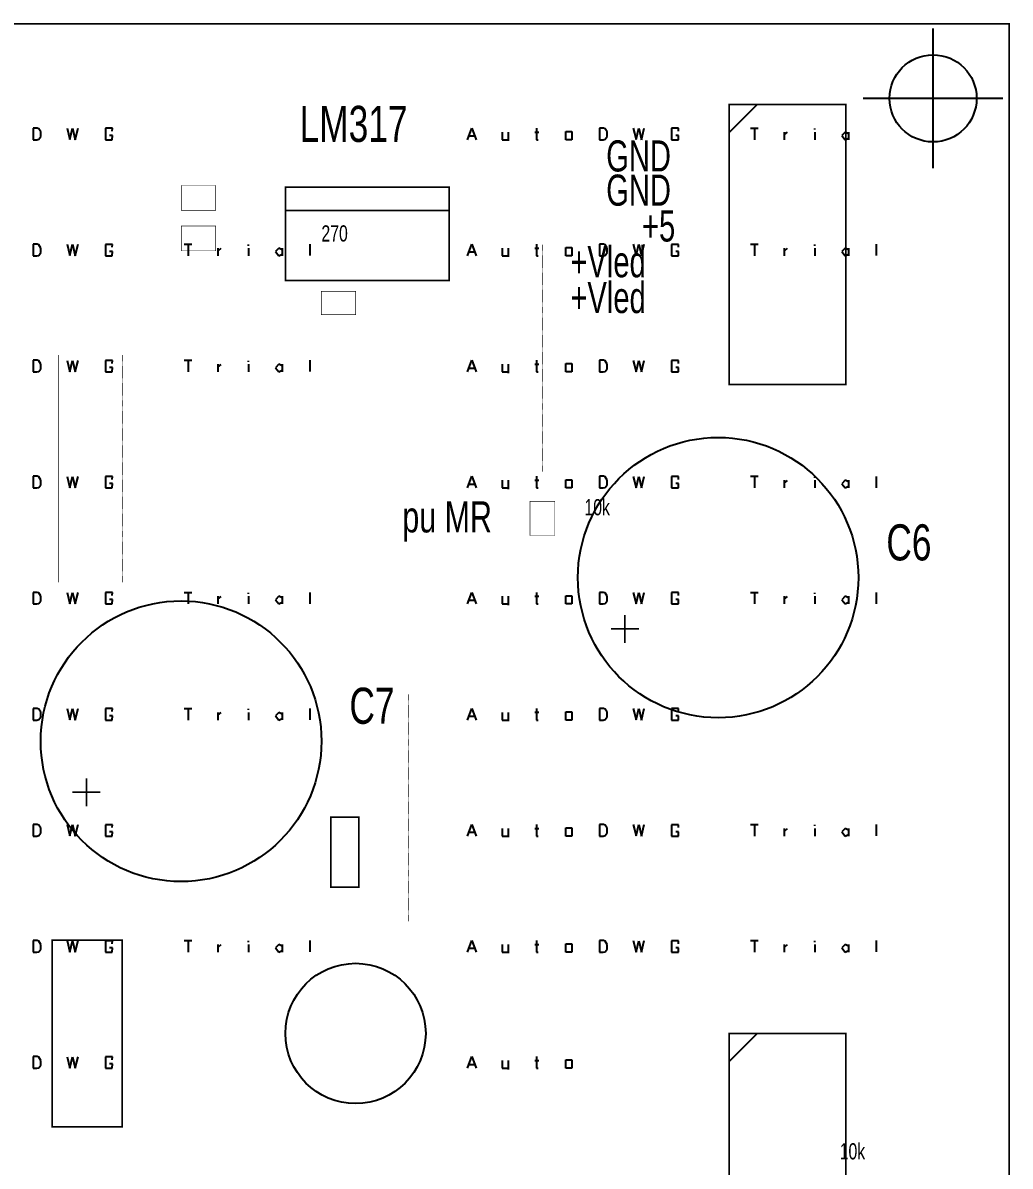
# Model space of a CAD drawing. Extents: x 108 to 261, y 58 to 185.
# Drawn here: x 206.8 to 260.6, y 122.3 to 184.6 of the extents above; entities that cross this region are included whole.
import ezdxf

# ---------------------------------------------------------------- set-up
doc = ezdxf.new("R2010")
doc.units = 0
doc.header["$MEASUREMENT"] = 0
doc.linetypes.add('atContinuous2', pattern=[0])
for name, color, linetype in [('at_Entity', 7, 'Continuous'), ('at_Rect', 7, 'Continuous'), ('at_Solid', 7, 'Continuous'), ('at_Text', 7, 'Continuous')]:
    doc.layers.add(name, color=color, linetype=linetype)
doc.styles.add('Style1', font='arial.ttf', dxfattribs={"height": 0.2})
doc.styles.add('Style2', font='', dxfattribs={"height": 0.2})
doc.styles.get('Style2').set_extended_font_data('Bank Gothic  Md  B T')

msp = doc.modelspace()

# ---------------------------------------------------------------- linework, layer by layer
at = {"color": 28, "true_color": 0x0a0a0a}
for p, q in [((231.016, 178.2), (231.257, 178.832)), ((231.257, 178.832), (231.498, 178.2)), ((234.776, 178.832), (234.776, 178.2)), ((238.209, 178.832), (238.207, 178.2)), ((238.416, 178.834), (238.209, 178.832)), ((238.51, 178.8), (238.416, 178.834)), ((238.621, 178.623), (238.51, 178.8)), ((240.047, 178.829), (240.197, 178.208)), ((240.197, 178.208), (240.347, 178.825)), ((240.347, 178.825), (240.497, 178.201)), ((240.497, 178.201), (240.646, 178.829)), ((242.515, 178.823), (242.134, 178.823)), ((242.134, 178.823), (242.134, 178.2)), ((242.511, 178.663), (242.515, 178.823)), ((231.104, 178.41), (231.406, 178.41)), ((232.912, 178.618), (232.912, 178.2)), ((232.912, 178.2), (233.243, 178.2)), ((233.243, 178.618), (233.243, 178.137)), ((234.684, 178.621), (234.898, 178.621)), ((234.776, 178.2), (234.875, 178.2)), ((236.37, 178.649), (236.696, 178.649)), ((236.37, 178.2), (236.37, 178.649)), ((236.696, 178.2), (236.37, 178.2)), ((236.696, 178.649), (236.696, 178.2)), ((238.207, 178.2), (238.411, 178.2)), ((238.411, 178.2), (238.508, 178.226)), ((238.508, 178.226), (238.617, 178.372)), ((238.617, 178.372), (238.621, 178.623)), ((242.134, 178.2), (242.511, 178.2)), ((242.515, 178.437), (242.363, 178.437)), ((242.511, 178.2), (242.515, 178.437)), ((207.382, 172.512), (207.38, 171.88)), ((207.589, 172.514), (207.382, 172.512)), ((207.683, 172.48), (207.589, 172.514)), ((207.794, 172.303), (207.683, 172.48)), ((209.22, 172.509), (209.37, 171.888)), ((209.37, 171.888), (209.52, 172.505)), ((209.52, 172.505), (209.67, 171.881)), ((209.67, 171.881), (209.82, 172.509)), ((211.688, 172.502), (211.307, 172.502)), ((211.307, 172.502), (211.307, 171.88)), ((211.684, 172.343), (211.688, 172.502)), ((207.38, 171.88), (207.584, 171.88)), ((207.584, 171.88), (207.681, 171.905)), ((207.681, 171.905), (207.79, 172.052)), ((207.79, 172.052), (207.794, 172.303)), ((211.307, 171.88), (211.684, 171.88)), ((211.688, 172.117), (211.537, 172.117)), ((211.684, 171.88), (211.688, 172.117)), ((231.016, 159.24), (231.257, 159.872)), ((231.104, 159.45), (231.406, 159.45)), ((231.257, 159.872), (231.498, 159.24)), ((232.912, 159.657), (232.912, 159.24)), ((233.243, 159.657), (233.243, 159.177)), ((234.684, 159.66), (234.898, 159.66)), ((234.776, 159.872), (234.776, 159.24)), ((236.37, 159.688), (236.696, 159.688)), ((236.37, 159.24), (236.37, 159.688)), ((236.696, 159.688), (236.696, 159.24)), ((238.209, 159.872), (238.207, 159.24)), ((238.416, 159.874), (238.209, 159.872)), ((238.51, 159.839), (238.416, 159.874)), ((238.508, 159.265), (238.617, 159.411)), ((238.621, 159.663), (238.51, 159.839)), ((238.617, 159.411), (238.621, 159.663)), ((240.047, 159.868), (240.197, 159.248)), ((240.197, 159.248), (240.347, 159.865)), ((240.347, 159.865), (240.497, 159.241)), ((240.497, 159.241), (240.646, 159.868)), ((242.515, 159.862), (242.134, 159.862)), ((242.134, 159.862), (242.134, 159.24)), ((242.515, 159.477), (242.363, 159.477)), ((242.511, 159.702), (242.515, 159.862)), ((242.511, 159.24), (242.515, 159.477)), ((232.912, 159.24), (233.243, 159.24)), ((234.776, 159.24), (234.875, 159.24)), ((236.696, 159.24), (236.37, 159.24)), ((238.207, 159.24), (238.411, 159.24)), ((238.411, 159.24), (238.508, 159.265)), ((242.134, 159.24), (242.511, 159.24)), ((207.382, 153.551), (207.38, 152.92)), ((207.589, 153.554), (207.382, 153.551)), ((207.683, 153.519), (207.589, 153.554)), ((207.794, 153.343), (207.683, 153.519)), ((207.79, 153.091), (207.794, 153.343)), ((209.22, 153.548), (209.37, 152.928)), ((209.37, 152.928), (209.52, 153.545)), ((209.52, 153.545), (209.67, 152.92)), ((209.67, 152.92), (209.82, 153.548)), ((211.688, 153.542), (211.307, 153.542)), ((211.307, 153.542), (211.307, 152.92)), ((211.688, 153.157), (211.537, 153.157)), ((211.684, 153.382), (211.688, 153.542)), ((211.684, 152.92), (211.688, 153.157)), ((207.38, 152.92), (207.584, 152.92)), ((207.584, 152.92), (207.681, 152.945)), ((207.681, 152.945), (207.79, 153.091)), ((211.307, 152.92), (211.684, 152.92)), ((231.016, 140.279), (231.257, 140.911)), ((231.257, 140.911), (231.498, 140.279)), ((234.776, 140.911), (234.776, 140.279)), ((236.37, 140.728), (236.696, 140.728)), ((236.37, 140.279), (236.37, 140.728)), ((236.696, 140.728), (236.696, 140.279)), ((238.209, 140.911), (238.207, 140.279)), ((238.416, 140.914), (238.209, 140.911)), ((238.51, 140.879), (238.416, 140.914)), ((238.621, 140.703), (238.51, 140.879)), ((238.617, 140.451), (238.621, 140.703)), ((240.047, 140.908), (240.197, 140.287)), ((240.197, 140.287), (240.347, 140.904)), ((240.347, 140.904), (240.497, 140.28)), ((240.497, 140.28), (240.646, 140.908)), ((242.515, 140.902), (242.134, 140.902)), ((242.134, 140.902), (242.134, 140.279)), ((242.511, 140.742), (242.515, 140.902)), ((231.104, 140.49), (231.406, 140.49)), ((232.912, 140.697), (232.912, 140.279)), ((232.912, 140.279), (233.243, 140.279)), ((233.243, 140.697), (233.243, 140.216)), ((234.684, 140.7), (234.898, 140.7)), ((234.776, 140.279), (234.875, 140.279)), ((236.696, 140.279), (236.37, 140.279)), ((238.207, 140.279), (238.411, 140.279)), ((238.411, 140.279), (238.508, 140.305)), ((238.508, 140.305), (238.617, 140.451)), ((242.134, 140.279), (242.511, 140.279)), ((242.515, 140.516), (242.363, 140.516)), ((242.511, 140.279), (242.515, 140.516)), ((207.382, 134.591), (207.38, 133.959)), ((207.589, 134.593), (207.382, 134.591)), ((207.683, 134.559), (207.589, 134.593)), ((207.794, 134.383), (207.683, 134.559)), ((209.22, 134.588), (209.37, 133.967)), ((209.37, 133.967), (209.52, 134.584)), ((209.52, 134.584), (209.67, 133.96)), ((209.67, 133.96), (209.82, 134.588)), ((211.688, 134.582), (211.307, 134.582)), ((211.307, 134.582), (211.307, 133.959)), ((211.684, 134.422), (211.688, 134.582)), ((207.38, 133.959), (207.584, 133.959)), ((207.584, 133.959), (207.681, 133.985)), ((207.681, 133.985), (207.79, 134.131)), ((207.79, 134.131), (207.794, 134.383)), ((211.307, 133.959), (211.684, 133.959)), ((211.688, 134.196), (211.537, 134.196)), ((211.684, 133.959), (211.688, 134.196))]:
    msp.add_line(p, q, dxfattribs=at)
at = {"layer": 'at_Entity', "color": 28, "true_color": 0x0d0d0d}
for p, q in [((246.432, 172.512), (246.85, 172.512)), ((246.64, 172.512), (246.64, 171.88)), ((249.922, 172.432), (249.922, 172.488)), ((253.263, 172.509), (253.261, 171.893)), ((248.264, 172.297), (248.264, 171.88)), ((248.268, 172.157), (248.446, 172.29)), ((249.92, 172.299), (249.92, 171.88)), ((251.583, 172.297), (251.394, 172.108)), ((251.394, 172.108), (251.579, 171.88)), ((251.579, 171.88), (251.758, 171.97)), ((251.758, 172.208), (251.583, 172.297)), ((251.756, 172.299), (251.756, 171.884)), ((215.605, 166.192), (216.023, 166.192)), ((215.813, 166.192), (215.813, 165.56)), ((217.437, 165.977), (217.437, 165.56)), ((217.442, 165.837), (217.619, 165.97)), ((219.093, 165.979), (219.093, 165.56)), ((219.095, 166.112), (219.095, 166.168)), ((220.757, 165.977), (220.567, 165.788)), ((220.567, 165.788), (220.752, 165.56)), ((220.752, 165.56), (220.932, 165.65)), ((220.932, 165.888), (220.757, 165.977)), ((220.929, 165.979), (220.929, 165.563)), ((222.436, 166.189), (222.434, 165.572)), ((246.432, 153.551), (246.85, 153.551)), ((246.64, 153.551), (246.64, 152.92)), ((248.264, 153.337), (248.264, 152.92)), ((248.268, 153.196), (248.446, 153.33)), ((249.92, 153.339), (249.92, 152.92)), ((249.922, 153.472), (249.922, 153.528)), ((251.583, 153.337), (251.394, 153.147)), ((251.758, 153.248), (251.583, 153.337)), ((251.756, 153.339), (251.756, 152.923)), ((253.263, 153.549), (253.261, 152.932)), ((251.394, 153.147), (251.579, 152.92)), ((251.579, 152.92), (251.758, 153.01)), ((215.605, 147.231), (216.023, 147.231)), ((215.813, 147.231), (215.813, 146.599)), ((217.437, 147.016), (217.437, 146.599)), ((217.442, 146.876), (217.619, 147.009)), ((219.093, 147.019), (219.093, 146.599)), ((219.095, 147.152), (219.095, 147.208)), ((220.757, 147.016), (220.567, 146.827)), ((220.932, 146.928), (220.757, 147.016)), ((220.929, 147.019), (220.929, 146.603)), ((222.436, 147.229), (222.434, 146.612)), ((220.567, 146.827), (220.752, 146.599)), ((220.752, 146.599), (220.932, 146.69)), ((246.432, 134.591), (246.85, 134.591)), ((246.64, 134.591), (246.64, 133.959)), ((249.922, 134.512), (249.922, 134.568)), ((253.263, 134.589), (253.261, 133.972)), ((248.264, 134.376), (248.264, 133.959)), ((248.268, 134.236), (248.446, 134.369)), ((249.92, 134.379), (249.92, 133.959)), ((251.583, 134.376), (251.394, 134.187)), ((251.394, 134.187), (251.579, 133.959)), ((251.579, 133.959), (251.758, 134.049)), ((251.758, 134.288), (251.583, 134.376)), ((251.756, 134.379), (251.756, 133.963))]:
    msp.add_line(p, q, dxfattribs=at)
at = {"layer": 'at_Entity', "color": 0}
for points in [[(260.514, 184.52, 0.0897, 0.0897, 0), (107.679, 184.52, 0.0897, 0.0897, 0), (107.679, 58.118, 0.0897, 0.0897, 0), (260.514, 58.118, 0.0897, 0.0897, 0), (260.514, 184.52, 0.0897, 0.0897, 0)], [(256.363, 176.641, 0.12, 0.12, 0), (256.363, 184.266, 0.12, 0.12, 0)], [(251.618, 180.115, 0.0897, 0.0897, 0), (245.264, 180.115, 0.0897, 0.0897, 0), (245.264, 164.865, 0.0897, 0.0897, 0), (251.618, 164.865, 0.0897, 0.0897, 0), (251.618, 180.115, 0.0897, 0.0897, 0)], [(245.264, 178.59, 0.0897, 0.0897, 0), (246.789, 180.115, 0.0897, 0.0897, 0)], [(252.55, 180.454, 0.12, 0.12, 0), (260.175, 180.454, 0.12, 0.12, 0)], [(217.307, 175.709, 0.0299, 0.0299, 0), (215.443, 175.709, 0.0299, 0.0299, 0), (215.443, 174.354, 0.0299, 0.0299, 0), (217.307, 174.354, 0.0299, 0.0299, 0), (217.307, 175.709, 0.0299, 0.0299, 0)], [(230.015, 175.625, 0.0897, 0.0897, 0), (221.119, 175.625, 0.0897, 0.0897, 0), (221.119, 170.541, 0.0897, 0.0897, 0), (230.015, 170.541, 0.0897, 0.0897, 0), (230.015, 175.625, 0.0897, 0.0897, 0)], [(230.015, 174.354, 0.0897, 0.0897, 0), (221.119, 174.354, 0.0897, 0.0897, 0)], [(217.307, 173.507, 0.0299, 0.0299, 0), (215.443, 173.507, 0.0299, 0.0299, 0), (215.443, 172.151, 0.0299, 0.0299, 0), (217.307, 172.151, 0.0299, 0.0299, 0), (217.307, 173.507, 0.0299, 0.0299, 0)], [(235.098, 172.151, 0.0339, 0.0339, 0), (235.098, 172.49, 0.0339, 0.0339, 0)], [(235.098, 171.558, 0.0339, 0.0339, 0), (235.098, 171.897, 0.0339, 0.0339, 0)], [(235.098, 171.897, 0.0254, 0.0254, 0), (235.098, 172.151, 0.0254, 0.0254, 0)], [(235.098, 171.219, 0.0339, 0.0339, 0), (235.098, 171.558, 0.0339, 0.0339, 0)], [(235.098, 170.965, 0.0254, 0.0254, 0), (235.098, 171.219, 0.0254, 0.0254, 0)], [(235.098, 170.626, 0.0339, 0.0339, 0), (235.098, 170.965, 0.0339, 0.0339, 0)], [(235.098, 170.287, 0.0339, 0.0339, 0), (235.098, 170.626, 0.0339, 0.0339, 0)], [(224.932, 169.948, 0.0299, 0.0299, 0), (223.068, 169.948, 0.0299, 0.0299, 0), (223.068, 168.678, 0.0299, 0.0299, 0), (224.932, 168.678, 0.0299, 0.0299, 0), (224.932, 169.948, 0.0299, 0.0299, 0)], [(235.098, 169.694, 0.0339, 0.0339, 0), (235.098, 170.033, 0.0339, 0.0339, 0)], [(235.098, 170.033, 0.0254, 0.0254, 0), (235.098, 170.287, 0.0254, 0.0254, 0)], [(235.098, 169.355, 0.0339, 0.0339, 0), (235.098, 169.694, 0.0339, 0.0339, 0)], [(235.098, 169.101, 0.0254, 0.0254, 0), (235.098, 169.355, 0.0254, 0.0254, 0)], [(235.098, 168.762, 0.0339, 0.0339, 0), (235.098, 169.101, 0.0339, 0.0339, 0)], [(235.098, 168.508, 0.0254, 0.0254, 0), (235.098, 168.762, 0.0254, 0.0254, 0)], [(235.098, 168.169, 0.0339, 0.0339, 0), (235.098, 168.508, 0.0339, 0.0339, 0)], [(235.098, 167.83, 0.0339, 0.0339, 0), (235.098, 168.169, 0.0339, 0.0339, 0)], [(235.098, 167.237, 0.0339, 0.0339, 0), (235.098, 167.576, 0.0339, 0.0339, 0)], [(235.098, 167.576, 0.0254, 0.0254, 0), (235.098, 167.83, 0.0254, 0.0254, 0)], [(235.098, 166.898, 0.0339, 0.0339, 0), (235.098, 167.237, 0.0339, 0.0339, 0)], [(235.098, 166.644, 0.0254, 0.0254, 0), (235.098, 166.898, 0.0254, 0.0254, 0)], [(208.75, 166.136, 0.0339, 0.0339, 0), (208.75, 166.475, 0.0339, 0.0339, 0)], [(212.224, 166.136, 0.0339, 0.0339, 0), (212.224, 166.475, 0.0339, 0.0339, 0)], [(235.098, 166.305, 0.0339, 0.0339, 0), (235.098, 166.644, 0.0339, 0.0339, 0)], [(235.098, 165.966, 0.0339, 0.0339, 0), (235.098, 166.305, 0.0339, 0.0339, 0)], [(208.75, 165.543, 0.0339, 0.0339, 0), (208.75, 165.882, 0.0339, 0.0339, 0)], [(208.75, 165.882, 0.0254, 0.0254, 0), (208.75, 166.136, 0.0254, 0.0254, 0)], [(212.224, 165.543, 0.0339, 0.0339, 0), (212.224, 165.882, 0.0339, 0.0339, 0)], [(212.224, 165.882, 0.0254, 0.0254, 0), (212.224, 166.136, 0.0254, 0.0254, 0)], [(235.098, 165.373, 0.0339, 0.0339, 0), (235.098, 165.712, 0.0339, 0.0339, 0)], [(235.098, 165.712, 0.0254, 0.0254, 0), (235.098, 165.966, 0.0254, 0.0254, 0)], [(208.75, 165.204, 0.0339, 0.0339, 0), (208.75, 165.543, 0.0339, 0.0339, 0)], [(208.75, 164.95, 0.0254, 0.0254, 0), (208.75, 165.204, 0.0254, 0.0254, 0)], [(212.224, 165.204, 0.0339, 0.0339, 0), (212.224, 165.543, 0.0339, 0.0339, 0)], [(212.224, 164.95, 0.0254, 0.0254, 0), (212.224, 165.204, 0.0254, 0.0254, 0)], [(235.098, 165.035, 0.0339, 0.0339, 0), (235.098, 165.373, 0.0339, 0.0339, 0)], [(235.098, 164.78, 0.0254, 0.0254, 0), (235.098, 165.035, 0.0254, 0.0254, 0)], [(208.75, 164.611, 0.0339, 0.0339, 0), (208.75, 164.95, 0.0339, 0.0339, 0)], [(208.75, 164.272, 0.0339, 0.0339, 0), (208.75, 164.611, 0.0339, 0.0339, 0)], [(212.224, 164.611, 0.0339, 0.0339, 0), (212.224, 164.95, 0.0339, 0.0339, 0)], [(212.224, 164.272, 0.0339, 0.0339, 0), (212.224, 164.611, 0.0339, 0.0339, 0)], [(235.098, 164.442, 0.0339, 0.0339, 0), (235.098, 164.78, 0.0339, 0.0339, 0)], [(235.098, 164.103, 0.0339, 0.0339, 0), (235.098, 164.442, 0.0339, 0.0339, 0)], [(208.75, 163.679, 0.0339, 0.0339, 0), (208.75, 164.018, 0.0339, 0.0339, 0)], [(208.75, 164.018, 0.0254, 0.0254, 0), (208.75, 164.272, 0.0254, 0.0254, 0)], [(212.224, 163.679, 0.0339, 0.0339, 0), (212.224, 164.018, 0.0339, 0.0339, 0)], [(212.224, 164.018, 0.0254, 0.0254, 0), (212.224, 164.272, 0.0254, 0.0254, 0)], [(235.098, 163.51, 0.0339, 0.0339, 0), (235.098, 163.848, 0.0339, 0.0339, 0)], [(235.098, 163.848, 0.0254, 0.0254, 0), (235.098, 164.103, 0.0254, 0.0254, 0)], [(208.75, 163.086, 0.0339, 0.0339, 0), (208.75, 163.425, 0.0339, 0.0339, 0)], [(208.75, 163.425, 0.0254, 0.0254, 0), (208.75, 163.679, 0.0254, 0.0254, 0)], [(212.224, 163.086, 0.0339, 0.0339, 0), (212.224, 163.425, 0.0339, 0.0339, 0)], [(212.224, 163.425, 0.0254, 0.0254, 0), (212.224, 163.679, 0.0254, 0.0254, 0)], [(235.098, 162.917, 0.0339, 0.0339, 0), (235.098, 163.255, 0.0339, 0.0339, 0)], [(235.098, 163.255, 0.0254, 0.0254, 0), (235.098, 163.51, 0.0254, 0.0254, 0)], [(208.75, 162.747, 0.0339, 0.0339, 0), (208.75, 163.086, 0.0339, 0.0339, 0)], [(208.75, 162.154, 0.0339, 0.0339, 0), (208.75, 162.493, 0.0339, 0.0339, 0)], [(208.75, 162.493, 0.0254, 0.0254, 0), (208.75, 162.747, 0.0254, 0.0254, 0)], [(212.224, 162.747, 0.0339, 0.0339, 0), (212.224, 163.086, 0.0339, 0.0339, 0)], [(212.224, 162.154, 0.0339, 0.0339, 0), (212.224, 162.493, 0.0339, 0.0339, 0)], [(212.224, 162.493, 0.0254, 0.0254, 0), (212.224, 162.747, 0.0254, 0.0254, 0)], [(235.098, 162.578, 0.0339, 0.0339, 0), (235.098, 162.917, 0.0339, 0.0339, 0)], [(235.098, 162.324, 0.0254, 0.0254, 0), (235.098, 162.578, 0.0254, 0.0254, 0)], [(208.75, 161.815, 0.0339, 0.0339, 0), (208.75, 162.154, 0.0339, 0.0339, 0)], [(212.224, 161.815, 0.0339, 0.0339, 0), (212.224, 162.154, 0.0339, 0.0339, 0)], [(235.098, 161.985, 0.0339, 0.0339, 0), (235.098, 162.324, 0.0339, 0.0339, 0)], [(235.098, 161.646, 0.0339, 0.0339, 0), (235.098, 161.985, 0.0339, 0.0339, 0)], [(208.75, 161.222, 0.0339, 0.0339, 0), (208.75, 161.561, 0.0339, 0.0339, 0)], [(208.75, 161.561, 0.0254, 0.0254, 0), (208.75, 161.815, 0.0254, 0.0254, 0)], [(212.224, 161.222, 0.0339, 0.0339, 0), (212.224, 161.561, 0.0339, 0.0339, 0)], [(212.224, 161.561, 0.0254, 0.0254, 0), (212.224, 161.815, 0.0254, 0.0254, 0)], [(235.098, 161.053, 0.0339, 0.0339, 0), (235.098, 161.392, 0.0339, 0.0339, 0)], [(235.098, 161.392, 0.0254, 0.0254, 0), (235.098, 161.646, 0.0254, 0.0254, 0)], [(208.75, 160.883, 0.0339, 0.0339, 0), (208.75, 161.222, 0.0339, 0.0339, 0)], [(208.75, 160.29, 0.0339, 0.0339, 0), (208.75, 160.629, 0.0339, 0.0339, 0)], [(208.75, 160.629, 0.0254, 0.0254, 0), (208.75, 160.883, 0.0254, 0.0254, 0)], [(212.224, 160.883, 0.0339, 0.0339, 0), (212.224, 161.222, 0.0339, 0.0339, 0)], [(212.224, 160.29, 0.0339, 0.0339, 0), (212.224, 160.629, 0.0339, 0.0339, 0)], [(212.224, 160.629, 0.0254, 0.0254, 0), (212.224, 160.883, 0.0254, 0.0254, 0)], [(235.098, 160.714, 0.0339, 0.0339, 0), (235.098, 161.053, 0.0339, 0.0339, 0)], [(235.098, 160.46, 0.0254, 0.0254, 0), (235.098, 160.714, 0.0254, 0.0254, 0)], [(208.75, 159.951, 0.0339, 0.0339, 0), (208.75, 160.29, 0.0339, 0.0339, 0)], [(212.224, 159.951, 0.0339, 0.0339, 0), (212.224, 160.29, 0.0339, 0.0339, 0)], [(235.098, 160.121, 0.0339, 0.0339, 0), (235.098, 160.46, 0.0339, 0.0339, 0)], [(208.75, 159.358, 0.0339, 0.0339, 0), (208.75, 159.697, 0.0339, 0.0339, 0)], [(208.75, 159.697, 0.0254, 0.0254, 0), (208.75, 159.951, 0.0254, 0.0254, 0)], [(212.224, 159.358, 0.0339, 0.0339, 0), (212.224, 159.697, 0.0339, 0.0339, 0)], [(212.224, 159.697, 0.0254, 0.0254, 0), (212.224, 159.951, 0.0254, 0.0254, 0)], [(208.75, 159.019, 0.0339, 0.0339, 0), (208.75, 159.358, 0.0339, 0.0339, 0)], [(208.75, 158.426, 0.0339, 0.0339, 0), (208.75, 158.765, 0.0339, 0.0339, 0)], [(208.75, 158.765, 0.0254, 0.0254, 0), (208.75, 159.019, 0.0254, 0.0254, 0)], [(212.224, 159.019, 0.0339, 0.0339, 0), (212.224, 159.358, 0.0339, 0.0339, 0)], [(212.224, 158.426, 0.0339, 0.0339, 0), (212.224, 158.765, 0.0339, 0.0339, 0)], [(212.224, 158.765, 0.0254, 0.0254, 0), (212.224, 159.019, 0.0254, 0.0254, 0)], [(208.75, 158.088, 0.0339, 0.0339, 0), (208.75, 158.426, 0.0339, 0.0339, 0)], [(212.224, 158.088, 0.0339, 0.0339, 0), (212.224, 158.426, 0.0339, 0.0339, 0)], [(235.776, 158.511, 0.0299, 0.0299, 0), (234.42, 158.511, 0.0299, 0.0299, 0), (234.42, 156.647, 0.0299, 0.0299, 0), (235.776, 156.647, 0.0299, 0.0299, 0), (235.776, 158.511, 0.0299, 0.0299, 0)], [(208.75, 157.494, 0.0339, 0.0339, 0), (208.75, 157.833, 0.0339, 0.0339, 0)], [(208.75, 157.156, 0.0339, 0.0339, 0), (208.75, 157.494, 0.0339, 0.0339, 0)], [(208.75, 157.833, 0.0254, 0.0254, 0), (208.75, 158.088, 0.0254, 0.0254, 0)], [(212.224, 157.494, 0.0339, 0.0339, 0), (212.224, 157.833, 0.0339, 0.0339, 0)], [(212.224, 157.156, 0.0339, 0.0339, 0), (212.224, 157.494, 0.0339, 0.0339, 0)], [(212.224, 157.833, 0.0254, 0.0254, 0), (212.224, 158.088, 0.0254, 0.0254, 0)], [(208.75, 156.563, 0.0339, 0.0339, 0), (208.75, 156.901, 0.0339, 0.0339, 0)], [(208.75, 156.901, 0.0254, 0.0254, 0), (208.75, 157.156, 0.0254, 0.0254, 0)], [(212.224, 156.563, 0.0339, 0.0339, 0), (212.224, 156.901, 0.0339, 0.0339, 0)], [(212.224, 156.901, 0.0254, 0.0254, 0), (212.224, 157.156, 0.0254, 0.0254, 0)], [(208.75, 155.97, 0.0339, 0.0339, 0), (208.75, 156.308, 0.0339, 0.0339, 0)], [(208.75, 156.308, 0.0254, 0.0254, 0), (208.75, 156.563, 0.0254, 0.0254, 0)], [(212.224, 155.97, 0.0339, 0.0339, 0), (212.224, 156.308, 0.0339, 0.0339, 0)], [(212.224, 156.308, 0.0254, 0.0254, 0), (212.224, 156.563, 0.0254, 0.0254, 0)], [(208.75, 155.631, 0.0339, 0.0339, 0), (208.75, 155.97, 0.0339, 0.0339, 0)], [(212.224, 155.631, 0.0339, 0.0339, 0), (212.224, 155.97, 0.0339, 0.0339, 0)], [(208.75, 155.038, 0.0339, 0.0339, 0), (208.75, 155.376, 0.0339, 0.0339, 0)], [(208.75, 154.699, 0.0339, 0.0339, 0), (208.75, 155.038, 0.0339, 0.0339, 0)], [(208.75, 155.376, 0.0254, 0.0254, 0), (208.75, 155.631, 0.0254, 0.0254, 0)], [(212.224, 155.038, 0.0339, 0.0339, 0), (212.224, 155.376, 0.0339, 0.0339, 0)], [(212.224, 154.699, 0.0339, 0.0339, 0), (212.224, 155.038, 0.0339, 0.0339, 0)], [(212.224, 155.376, 0.0254, 0.0254, 0), (212.224, 155.631, 0.0254, 0.0254, 0)], [(208.75, 154.106, 0.0339, 0.0339, 0), (208.75, 154.445, 0.0339, 0.0339, 0)], [(208.75, 154.445, 0.0254, 0.0254, 0), (208.75, 154.699, 0.0254, 0.0254, 0)], [(212.224, 154.106, 0.0339, 0.0339, 0), (212.224, 154.445, 0.0339, 0.0339, 0)], [(212.224, 154.445, 0.0254, 0.0254, 0), (212.224, 154.699, 0.0254, 0.0254, 0)], [(239.588, 150.802, 0.0897, 0.0897, 0), (239.588, 152.327, 0.0897, 0.0897, 0)], [(240.351, 151.564, 0.0897, 0.0897, 0), (238.826, 151.564, 0.0897, 0.0897, 0)], [(227.812, 147.667, 0.0339, 0.0339, 0), (227.812, 148.006, 0.0339, 0.0339, 0)], [(227.812, 147.413, 0.0254, 0.0254, 0), (227.812, 147.667, 0.0254, 0.0254, 0)], [(227.812, 147.074, 0.0339, 0.0339, 0), (227.812, 147.413, 0.0339, 0.0339, 0)], [(227.812, 146.735, 0.0339, 0.0339, 0), (227.812, 147.074, 0.0339, 0.0339, 0)], [(227.812, 146.142, 0.0339, 0.0339, 0), (227.812, 146.481, 0.0339, 0.0339, 0)], [(227.812, 146.481, 0.0254, 0.0254, 0), (227.812, 146.735, 0.0254, 0.0254, 0)], [(227.812, 145.803, 0.0339, 0.0339, 0), (227.812, 146.142, 0.0339, 0.0339, 0)], [(227.812, 145.549, 0.0254, 0.0254, 0), (227.812, 145.803, 0.0254, 0.0254, 0)], [(227.812, 145.21, 0.0339, 0.0339, 0), (227.812, 145.549, 0.0339, 0.0339, 0)], [(227.812, 144.956, 0.0254, 0.0254, 0), (227.812, 145.21, 0.0254, 0.0254, 0)], [(227.812, 144.617, 0.0339, 0.0339, 0), (227.812, 144.956, 0.0339, 0.0339, 0)], [(227.812, 144.278, 0.0339, 0.0339, 0), (227.812, 144.617, 0.0339, 0.0339, 0)], [(227.812, 143.685, 0.0339, 0.0339, 0), (227.812, 144.024, 0.0339, 0.0339, 0)], [(227.812, 144.024, 0.0254, 0.0254, 0), (227.812, 144.278, 0.0254, 0.0254, 0)], [(210.275, 141.906, 0.0897, 0.0897, 0), (210.275, 143.431, 0.0897, 0.0897, 0)], [(227.812, 143.346, 0.0339, 0.0339, 0), (227.812, 143.685, 0.0339, 0.0339, 0)], [(227.812, 143.092, 0.0254, 0.0254, 0), (227.812, 143.346, 0.0254, 0.0254, 0)], [(211.038, 142.668, 0.0897, 0.0897, 0), (209.513, 142.668, 0.0897, 0.0897, 0)], [(227.812, 142.753, 0.0339, 0.0339, 0), (227.812, 143.092, 0.0339, 0.0339, 0)], [(227.812, 142.414, 0.0339, 0.0339, 0), (227.812, 142.753, 0.0339, 0.0339, 0)], [(227.812, 141.821, 0.0339, 0.0339, 0), (227.812, 142.16, 0.0339, 0.0339, 0)], [(227.812, 142.16, 0.0254, 0.0254, 0), (227.812, 142.414, 0.0254, 0.0254, 0)], [(225.101, 141.313, 0.0897, 0.0897, 0), (223.576, 141.313, 0.0897, 0.0897, 0), (223.576, 137.501, 0.0897, 0.0897, 0), (225.101, 137.501, 0.0897, 0.0897, 0), (225.101, 141.313, 0.0897, 0.0897, 0)], [(227.812, 141.482, 0.0339, 0.0339, 0), (227.812, 141.821, 0.0339, 0.0339, 0)], [(227.812, 141.228, 0.0254, 0.0254, 0), (227.812, 141.482, 0.0254, 0.0254, 0)], [(227.812, 140.889, 0.0339, 0.0339, 0), (227.812, 141.228, 0.0339, 0.0339, 0)], [(227.812, 140.55, 0.0339, 0.0339, 0), (227.812, 140.889, 0.0339, 0.0339, 0)], [(227.812, 139.957, 0.0339, 0.0339, 0), (227.812, 140.296, 0.0339, 0.0339, 0)], [(227.812, 140.296, 0.0254, 0.0254, 0), (227.812, 140.55, 0.0254, 0.0254, 0)], [(227.812, 139.619, 0.0339, 0.0339, 0), (227.812, 139.957, 0.0339, 0.0339, 0)], [(227.812, 139.364, 0.0254, 0.0254, 0), (227.812, 139.619, 0.0254, 0.0254, 0)], [(227.812, 139.026, 0.0339, 0.0339, 0), (227.812, 139.364, 0.0339, 0.0339, 0)], [(227.812, 138.687, 0.0339, 0.0339, 0), (227.812, 139.026, 0.0339, 0.0339, 0)], [(227.812, 138.094, 0.0339, 0.0339, 0), (227.812, 138.432, 0.0339, 0.0339, 0)], [(227.812, 138.432, 0.0254, 0.0254, 0), (227.812, 138.687, 0.0254, 0.0254, 0)], [(227.812, 137.501, 0.0339, 0.0339, 0), (227.812, 137.839, 0.0339, 0.0339, 0)], [(227.812, 137.839, 0.0254, 0.0254, 0), (227.812, 138.094, 0.0254, 0.0254, 0)], [(227.812, 137.162, 0.0339, 0.0339, 0), (227.812, 137.501, 0.0339, 0.0339, 0)], [(227.812, 136.908, 0.0254, 0.0254, 0), (227.812, 137.162, 0.0254, 0.0254, 0)], [(227.812, 136.569, 0.0339, 0.0339, 0), (227.812, 136.908, 0.0339, 0.0339, 0)], [(227.812, 136.23, 0.0339, 0.0339, 0), (227.812, 136.569, 0.0339, 0.0339, 0)], [(227.812, 135.637, 0.0339, 0.0339, 0), (227.812, 135.976, 0.0339, 0.0339, 0)], [(227.812, 135.976, 0.0254, 0.0254, 0), (227.812, 136.23, 0.0254, 0.0254, 0)], [(212.224, 134.62, 0.0897, 0.0897, 0), (208.411, 134.62, 0.0897, 0.0897, 0), (208.411, 124.454, 0.0897, 0.0897, 0), (212.224, 124.454, 0.0897, 0.0897, 0), (212.224, 134.62, 0.0897, 0.0897, 0)], [(251.618, 129.537, 0.0897, 0.0897, 0), (245.264, 129.537, 0.0897, 0.0897, 0), (245.264, 114.372, 0.0897, 0.0897, 0), (251.618, 114.372, 0.0897, 0.0897, 0), (251.618, 129.537, 0.0897, 0.0897, 0)], [(245.264, 128.012, 0.0897, 0.0897, 0), (246.789, 129.537, 0.0897, 0.0897, 0)]]:
    msp.add_lwpolyline(points, format="xyseb", dxfattribs=at)
at = {"layer": 'at_Entity', "color": 0, "linetype": 'atContinuous2'}
for centre, radius in [((256.363, 180.453), 2.372), ((244.664, 154.358), 7.632), ((215.428, 145.446), 7.64), ((224.926, 129.534), 3.818)]:
    msp.add_circle(centre, radius, dxfattribs=at)
at = {"layer": 'at_Rect', "color": 28, "true_color": 0x0b0b0b}
for p, q in [((246.432, 178.832), (246.85, 178.832)), ((246.64, 178.832), (246.64, 178.2)), ((249.922, 178.752), (249.922, 178.809)), ((248.264, 178.617), (248.264, 178.2)), ((248.268, 178.477), (248.446, 178.61)), ((249.92, 178.619), (249.92, 178.2)), ((251.583, 178.617), (251.394, 178.428)), ((251.394, 178.428), (251.579, 178.2)), ((251.579, 178.2), (251.758, 178.29)), ((251.758, 178.528), (251.583, 178.617)), ((251.756, 178.619), (251.756, 178.204)), ((215.605, 172.512), (216.023, 172.512)), ((215.813, 172.512), (215.813, 171.88)), ((219.095, 172.432), (219.095, 172.488)), ((222.436, 172.509), (222.434, 171.893)), ((217.437, 172.297), (217.437, 171.88)), ((217.442, 172.157), (217.619, 172.29)), ((219.093, 172.299), (219.093, 171.88)), ((220.757, 172.297), (220.567, 172.108)), ((220.567, 172.108), (220.752, 171.88)), ((220.752, 171.88), (220.932, 171.97)), ((220.932, 172.208), (220.757, 172.297)), ((220.929, 172.299), (220.929, 171.884)), ((246.432, 159.872), (246.85, 159.872)), ((246.64, 159.872), (246.64, 159.24)), ((248.264, 159.657), (248.264, 159.24)), ((248.268, 159.517), (248.446, 159.65)), ((249.92, 159.659), (249.92, 159.24)), ((249.922, 159.792), (249.922, 159.848)), ((251.583, 159.657), (251.394, 159.468)), ((251.394, 159.468), (251.579, 159.24)), ((251.758, 159.568), (251.583, 159.657)), ((251.756, 159.659), (251.756, 159.243)), ((253.263, 159.869), (253.261, 159.252)), ((251.579, 159.24), (251.758, 159.33)), ((215.605, 153.551), (216.023, 153.551)), ((215.813, 153.551), (215.813, 152.92)), ((217.437, 153.337), (217.437, 152.92)), ((217.442, 153.196), (217.619, 153.33)), ((219.093, 153.339), (219.093, 152.92)), ((219.095, 153.472), (219.095, 153.528)), ((220.757, 153.337), (220.567, 153.147)), ((220.932, 153.248), (220.757, 153.337)), ((220.929, 153.339), (220.929, 152.923)), ((222.436, 153.549), (222.434, 152.932)), ((220.567, 153.147), (220.752, 152.92)), ((220.752, 152.92), (220.932, 153.01)), ((246.432, 140.911), (246.85, 140.911)), ((246.64, 140.911), (246.64, 140.279)), ((249.922, 140.832), (249.922, 140.888)), ((253.263, 140.909), (253.261, 140.292)), ((248.264, 140.696), (248.264, 140.279)), ((248.268, 140.556), (248.446, 140.689)), ((249.92, 140.699), (249.92, 140.279)), ((251.583, 140.696), (251.394, 140.507)), ((251.394, 140.507), (251.579, 140.279)), ((251.579, 140.279), (251.758, 140.369)), ((251.758, 140.608), (251.583, 140.696)), ((251.756, 140.699), (251.756, 140.283)), ((215.605, 134.591), (216.023, 134.591)), ((215.813, 134.591), (215.813, 133.959)), ((219.095, 134.512), (219.095, 134.568)), ((222.436, 134.589), (222.434, 133.972)), ((217.437, 134.376), (217.437, 133.959)), ((217.442, 134.236), (217.619, 134.369)), ((219.093, 134.379), (219.093, 133.959)), ((220.757, 134.376), (220.567, 134.187)), ((220.567, 134.187), (220.752, 133.959)), ((220.752, 133.959), (220.932, 134.049)), ((220.932, 134.288), (220.757, 134.376)), ((220.929, 134.379), (220.929, 133.963))]:
    msp.add_line(p, q, dxfattribs=at)
at = {"layer": 'at_Solid', "color": 28, "true_color": 0x0e0e0e}
for p, q in [((207.382, 178.832), (207.38, 178.2)), ((207.589, 178.834), (207.382, 178.832)), ((207.683, 178.8), (207.589, 178.834)), ((207.794, 178.623), (207.683, 178.8)), ((209.22, 178.829), (209.37, 178.208)), ((209.37, 178.208), (209.52, 178.825)), ((209.52, 178.825), (209.67, 178.201)), ((209.67, 178.201), (209.82, 178.829)), ((211.688, 178.823), (211.307, 178.823)), ((211.307, 178.823), (211.307, 178.2)), ((211.684, 178.663), (211.688, 178.823)), ((207.38, 178.2), (207.584, 178.2)), ((207.584, 178.2), (207.681, 178.226)), ((207.681, 178.226), (207.79, 178.372)), ((207.79, 178.372), (207.794, 178.623)), ((211.307, 178.2), (211.684, 178.2)), ((211.688, 178.437), (211.537, 178.437)), ((211.684, 178.2), (211.688, 178.437)), ((231.016, 165.56), (231.257, 166.192)), ((231.104, 165.77), (231.406, 165.77)), ((231.257, 166.192), (231.498, 165.56)), ((232.912, 165.978), (232.912, 165.56)), ((233.243, 165.978), (233.243, 165.497)), ((234.684, 165.98), (234.898, 165.98)), ((234.776, 166.192), (234.776, 165.56)), ((236.37, 166.008), (236.696, 166.008)), ((236.37, 165.56), (236.37, 166.008)), ((236.696, 166.008), (236.696, 165.56)), ((238.209, 166.192), (238.207, 165.56)), ((238.416, 166.194), (238.209, 166.192)), ((238.51, 166.16), (238.416, 166.194)), ((238.508, 165.585), (238.617, 165.732)), ((238.621, 165.983), (238.51, 166.16)), ((238.617, 165.732), (238.621, 165.983)), ((240.047, 166.188), (240.197, 165.568)), ((240.197, 165.568), (240.347, 166.185)), ((240.347, 166.185), (240.497, 165.561)), ((240.497, 165.561), (240.646, 166.188)), ((242.515, 166.182), (242.134, 166.182)), ((242.134, 166.182), (242.134, 165.56)), ((242.515, 165.797), (242.363, 165.797)), ((242.511, 166.022), (242.515, 166.182)), ((242.511, 165.56), (242.515, 165.797)), ((232.912, 165.56), (233.243, 165.56)), ((234.776, 165.56), (234.875, 165.56)), ((236.696, 165.56), (236.37, 165.56)), ((238.207, 165.56), (238.411, 165.56)), ((238.411, 165.56), (238.508, 165.585)), ((242.134, 165.56), (242.511, 165.56)), ((207.382, 159.872), (207.38, 159.24)), ((207.589, 159.874), (207.382, 159.872)), ((207.683, 159.839), (207.589, 159.874)), ((207.681, 159.265), (207.79, 159.411)), ((207.794, 159.663), (207.683, 159.839)), ((207.79, 159.411), (207.794, 159.663)), ((209.22, 159.868), (209.37, 159.248)), ((209.37, 159.248), (209.52, 159.865)), ((209.52, 159.865), (209.67, 159.241)), ((209.67, 159.241), (209.82, 159.868)), ((211.688, 159.862), (211.307, 159.862)), ((211.307, 159.862), (211.307, 159.24)), ((211.688, 159.477), (211.537, 159.477)), ((211.684, 159.702), (211.688, 159.862)), ((211.684, 159.24), (211.688, 159.477)), ((207.38, 159.24), (207.584, 159.24)), ((207.584, 159.24), (207.681, 159.265)), ((211.307, 159.24), (211.684, 159.24)), ((231.016, 146.599), (231.257, 147.231)), ((231.257, 147.231), (231.498, 146.599)), ((232.912, 147.017), (232.912, 146.599)), ((233.243, 147.017), (233.243, 146.536)), ((234.684, 147.02), (234.898, 147.02)), ((234.776, 147.231), (234.776, 146.599)), ((236.37, 147.048), (236.696, 147.048)), ((236.37, 146.599), (236.37, 147.048)), ((236.696, 147.048), (236.696, 146.599)), ((238.209, 147.231), (238.207, 146.599)), ((238.416, 147.234), (238.209, 147.231)), ((238.51, 147.199), (238.416, 147.234)), ((238.621, 147.023), (238.51, 147.199)), ((238.617, 146.771), (238.621, 147.023)), ((240.047, 147.228), (240.197, 146.608)), ((240.197, 146.608), (240.347, 147.225)), ((240.347, 147.225), (240.497, 146.6)), ((240.497, 146.6), (240.646, 147.228)), ((242.515, 147.222), (242.134, 147.222)), ((242.134, 147.222), (242.134, 146.599)), ((242.511, 147.062), (242.515, 147.222)), ((231.104, 146.81), (231.406, 146.81)), ((232.912, 146.599), (233.243, 146.599)), ((234.776, 146.599), (234.875, 146.599)), ((236.696, 146.599), (236.37, 146.599)), ((238.207, 146.599), (238.411, 146.599)), ((238.411, 146.599), (238.508, 146.625)), ((238.508, 146.625), (238.617, 146.771)), ((242.134, 146.599), (242.511, 146.599)), ((242.515, 146.836), (242.363, 146.836)), ((242.511, 146.599), (242.515, 146.836)), ((207.382, 140.911), (207.38, 140.279)), ((207.589, 140.914), (207.382, 140.911)), ((207.683, 140.879), (207.589, 140.914)), ((207.794, 140.703), (207.683, 140.879)), ((207.79, 140.451), (207.794, 140.703)), ((209.22, 140.908), (209.37, 140.287)), ((209.37, 140.287), (209.52, 140.904)), ((209.52, 140.904), (209.67, 140.28)), ((209.67, 140.28), (209.82, 140.908)), ((211.688, 140.902), (211.307, 140.902)), ((211.307, 140.902), (211.307, 140.279)), ((211.684, 140.742), (211.688, 140.902)), ((207.38, 140.279), (207.584, 140.279)), ((207.584, 140.279), (207.681, 140.305)), ((207.681, 140.305), (207.79, 140.451)), ((211.307, 140.279), (211.684, 140.279)), ((211.688, 140.516), (211.537, 140.516)), ((211.684, 140.279), (211.688, 140.516)), ((231.016, 127.639), (231.257, 128.271)), ((231.257, 128.271), (231.498, 127.639)), ((234.776, 128.271), (234.776, 127.639)), ((231.104, 127.849), (231.406, 127.849)), ((232.912, 128.057), (232.912, 127.639)), ((232.912, 127.639), (233.243, 127.639)), ((233.243, 128.057), (233.243, 127.576)), ((234.684, 128.06), (234.898, 128.06)), ((234.776, 127.639), (234.875, 127.639)), ((236.37, 128.088), (236.696, 128.088)), ((236.37, 127.639), (236.37, 128.088)), ((236.696, 127.639), (236.37, 127.639)), ((236.696, 128.088), (236.696, 127.639))]:
    msp.add_line(p, q, dxfattribs=at)
at = {"layer": 'at_Text', "color": 28, "true_color": 0x0c0c0c}
for p, q in [((231.016, 171.88), (231.257, 172.512)), ((231.257, 172.512), (231.498, 171.88)), ((234.776, 172.512), (234.776, 171.88)), ((238.209, 172.512), (238.207, 171.88)), ((238.416, 172.514), (238.209, 172.512)), ((238.51, 172.48), (238.416, 172.514)), ((238.621, 172.303), (238.51, 172.48)), ((240.047, 172.509), (240.197, 171.888)), ((240.197, 171.888), (240.347, 172.505)), ((240.347, 172.505), (240.497, 171.881)), ((240.497, 171.881), (240.646, 172.509)), ((242.515, 172.502), (242.134, 172.502)), ((242.134, 172.502), (242.134, 171.88)), ((242.511, 172.343), (242.515, 172.502)), ((231.104, 172.09), (231.406, 172.09)), ((232.912, 172.298), (232.912, 171.88)), ((232.912, 171.88), (233.243, 171.88)), ((233.243, 172.298), (233.243, 171.817)), ((234.684, 172.3), (234.898, 172.3)), ((234.776, 171.88), (234.875, 171.88)), ((236.37, 172.328), (236.696, 172.328)), ((236.37, 171.88), (236.37, 172.328)), ((236.696, 171.88), (236.37, 171.88)), ((236.696, 172.328), (236.696, 171.88)), ((238.207, 171.88), (238.411, 171.88)), ((238.411, 171.88), (238.508, 171.905)), ((238.508, 171.905), (238.617, 172.052)), ((238.617, 172.052), (238.621, 172.303)), ((242.134, 171.88), (242.511, 171.88)), ((242.515, 172.117), (242.363, 172.117)), ((242.511, 171.88), (242.515, 172.117)), ((207.382, 166.192), (207.38, 165.56)), ((207.589, 166.194), (207.382, 166.192)), ((207.683, 166.16), (207.589, 166.194)), ((207.681, 165.585), (207.79, 165.732)), ((207.794, 165.983), (207.683, 166.16)), ((207.79, 165.732), (207.794, 165.983)), ((209.22, 166.188), (209.37, 165.568)), ((209.37, 165.568), (209.52, 166.185)), ((209.52, 166.185), (209.67, 165.561)), ((209.67, 165.561), (209.82, 166.188)), ((211.688, 166.182), (211.307, 166.182)), ((211.307, 166.182), (211.307, 165.56)), ((211.688, 165.797), (211.537, 165.797)), ((211.684, 166.022), (211.688, 166.182)), ((211.684, 165.56), (211.688, 165.797)), ((207.38, 165.56), (207.584, 165.56)), ((207.584, 165.56), (207.681, 165.585)), ((211.307, 165.56), (211.684, 165.56)), ((231.016, 152.92), (231.257, 153.552)), ((231.257, 153.552), (231.498, 152.92)), ((232.912, 153.337), (232.912, 152.92)), ((233.243, 153.337), (233.243, 152.856)), ((234.684, 153.34), (234.898, 153.34)), ((234.776, 153.551), (234.776, 152.92)), ((236.37, 153.368), (236.696, 153.368)), ((236.37, 152.92), (236.37, 153.368)), ((236.696, 153.368), (236.696, 152.92)), ((238.209, 153.551), (238.207, 152.92)), ((238.416, 153.554), (238.209, 153.551)), ((238.51, 153.519), (238.416, 153.554)), ((238.621, 153.343), (238.51, 153.519)), ((238.617, 153.091), (238.621, 153.343)), ((240.047, 153.548), (240.197, 152.928)), ((240.197, 152.928), (240.347, 153.545)), ((240.347, 153.545), (240.497, 152.92)), ((240.497, 152.92), (240.646, 153.548)), ((242.515, 153.542), (242.134, 153.542)), ((242.134, 153.542), (242.134, 152.92)), ((242.515, 153.157), (242.363, 153.157)), ((242.511, 153.382), (242.515, 153.542)), ((242.511, 152.92), (242.515, 153.157)), ((231.104, 153.13), (231.406, 153.13)), ((232.912, 152.92), (233.243, 152.92)), ((234.776, 152.92), (234.875, 152.92)), ((236.696, 152.92), (236.37, 152.92)), ((238.207, 152.92), (238.411, 152.92)), ((238.411, 152.92), (238.508, 152.945)), ((238.508, 152.945), (238.617, 153.091)), ((242.134, 152.92), (242.511, 152.92)), ((207.382, 147.231), (207.38, 146.599)), ((207.589, 147.234), (207.382, 147.231)), ((207.683, 147.199), (207.589, 147.234)), ((207.794, 147.023), (207.683, 147.199)), ((207.79, 146.771), (207.794, 147.023)), ((209.22, 147.228), (209.37, 146.608)), ((209.37, 146.608), (209.52, 147.225)), ((209.52, 147.225), (209.67, 146.6)), ((209.67, 146.6), (209.82, 147.228)), ((211.688, 147.222), (211.307, 147.222)), ((211.307, 147.222), (211.307, 146.599)), ((211.684, 147.062), (211.688, 147.222)), ((207.38, 146.599), (207.584, 146.599)), ((207.584, 146.599), (207.681, 146.625)), ((207.681, 146.625), (207.79, 146.771)), ((211.307, 146.599), (211.684, 146.599)), ((211.688, 146.836), (211.537, 146.836)), ((211.684, 146.599), (211.688, 146.836)), ((231.016, 133.959), (231.257, 134.591)), ((231.257, 134.591), (231.498, 133.959)), ((234.776, 134.591), (234.776, 133.959)), ((238.209, 134.591), (238.207, 133.959)), ((238.416, 134.593), (238.209, 134.591)), ((238.51, 134.559), (238.416, 134.593)), ((238.621, 134.383), (238.51, 134.559)), ((240.047, 134.588), (240.197, 133.967)), ((240.197, 133.967), (240.347, 134.584)), ((240.347, 134.584), (240.497, 133.96)), ((240.497, 133.96), (240.646, 134.588)), ((242.515, 134.582), (242.134, 134.582)), ((242.134, 134.582), (242.134, 133.959)), ((242.511, 134.422), (242.515, 134.582)), ((231.104, 134.17), (231.406, 134.17)), ((232.912, 134.377), (232.912, 133.959)), ((232.912, 133.959), (233.243, 133.959)), ((233.243, 134.377), (233.243, 133.896)), ((234.684, 134.38), (234.898, 134.38)), ((234.776, 133.959), (234.875, 133.959)), ((236.37, 134.408), (236.696, 134.408)), ((236.37, 133.959), (236.37, 134.408)), ((236.696, 133.959), (236.37, 133.959)), ((236.696, 134.408), (236.696, 133.959)), ((238.207, 133.959), (238.411, 133.959)), ((238.411, 133.959), (238.508, 133.985)), ((238.508, 133.985), (238.617, 134.131)), ((238.617, 134.131), (238.621, 134.383)), ((242.134, 133.959), (242.511, 133.959)), ((242.515, 134.196), (242.363, 134.196)), ((242.511, 133.959), (242.515, 134.196)), ((207.382, 128.271), (207.38, 127.639)), ((207.589, 128.273), (207.382, 128.271)), ((207.683, 128.239), (207.589, 128.273)), ((209.22, 128.268), (209.37, 127.647)), ((209.37, 127.647), (209.52, 128.264)), ((209.52, 128.264), (209.67, 127.64)), ((209.67, 127.64), (209.82, 128.268)), ((211.688, 128.262), (211.307, 128.262)), ((211.307, 128.262), (211.307, 127.639)), ((211.684, 128.102), (211.688, 128.262)), ((207.38, 127.639), (207.584, 127.639)), ((207.584, 127.639), (207.681, 127.665)), ((207.681, 127.665), (207.79, 127.811)), ((207.794, 128.063), (207.683, 128.239)), ((207.79, 127.811), (207.794, 128.063)), ((211.307, 127.639), (211.684, 127.639)), ((211.688, 127.876), (211.537, 127.876)), ((211.684, 127.639), (211.688, 127.876))]:
    msp.add_line(p, q, dxfattribs=at)

# ---------------------------------------------------------------- texts
at = {"layer": 'at_Text', "color": 0, "width": 0.7}
for s, height, style, p in [('LM317', 1.9653, 'Style1', (221.882, 178.081)), ('GND', 1.6942, 'Style2', (238.572, 176.472)), ('GND', 1.6942, 'Style2', (238.572, 174.608)), ('+5', 1.6942, 'Style2', (240.52, 172.659)), ('270', 0.881, 'Style1', (223.068, 172.659)), ('+Vled', 1.6942, 'Style2', (236.623, 170.711)), ('+Vled', 1.6942, 'Style2', (236.623, 168.762)), ('pu MR', 1.6942, 'Style1', (227.473, 156.817)), ('10k', 0.881, 'Style1', (237.385, 157.749)), ('C6', 1.9653, 'Style1', (253.821, 155.292)), ('C7', 1.9653, 'Style1', (224.593, 146.396)), ('10k', 0.881, 'Style1', (251.28, 122.675))]:
    msp.add_text(s, height=height, rotation=0.00055, dxfattribs=dict(at, style=style)).set_placement(p)

doc.saveas('drawing.dxf')
